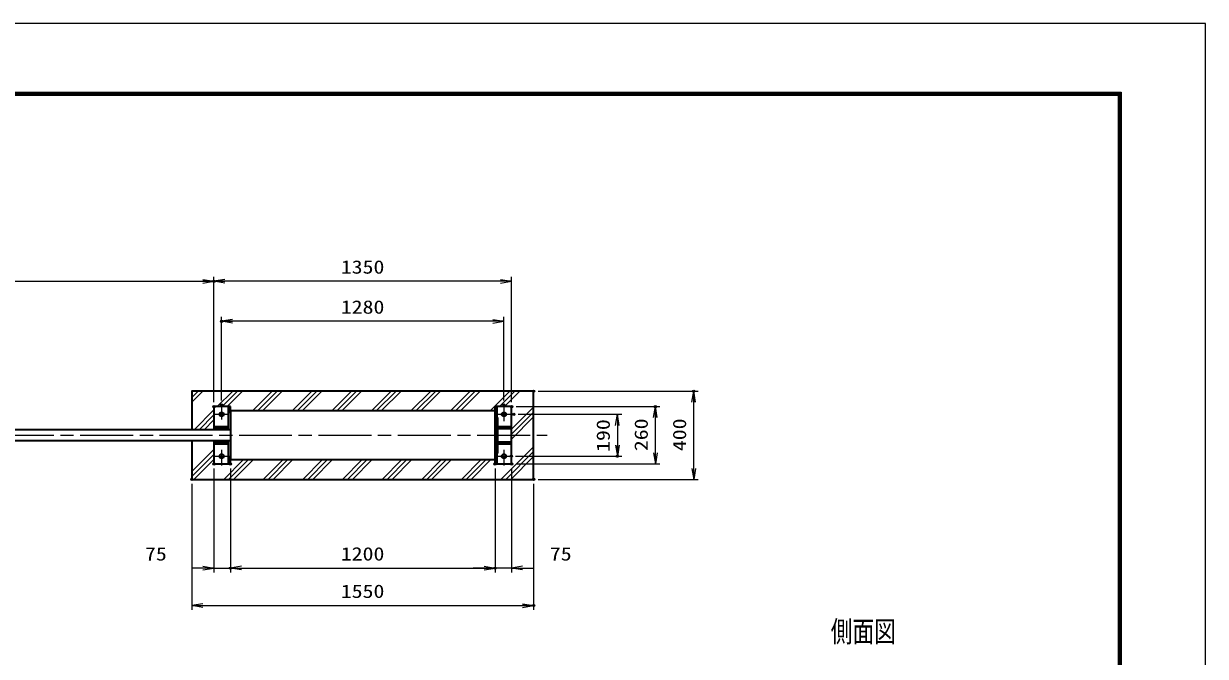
# Model space of a CAD drawing. Units: millimetres at full size, sheet at 1:20. Extents: x -5940 to 5940, y -4200 to 4200.
# Drawn here: x 581 to 5940, y 1332 to 4200 of the extents above; entities that cross this region are included whole.
import ezdxf
from ezdxf.enums import TextEntityAlignment as Align

# ---------------------------------------------------------------- set-up
doc = ezdxf.new("R2010")
doc.units = ezdxf.units.MM
doc.header["$LTSCALE"] = 20
doc.header["$PDMODE"] = 32
doc.header["$PDSIZE"] = 10
doc.linetypes.add('USER1', pattern=[18, 12, -1.5, 3, -1.5])
for name, color, linetype, lineweight in [('0-0_D-TTL', 7, 'Continuous', 18), ('0-1_軸線', 200, 'USER1', 15), ('0-2_寸法線', 4, 'Continuous', 18), ('0-3_0', 7, 'Continuous', 18), ('0-5_外形線', 7, 'Continuous', 35), ('0-C_ハッチング', 253, 'Continuous', 13)]:
    doc.layers.add(name, color=color, linetype=linetype, lineweight=lineweight)
doc.layers.add('0-4_Defpoints', color=7, linetype='Continuous')
doc.layers.add('0-F_文字', color=254, linetype='Continuous')
doc.styles.add('ＭＳ ゴシック', font='')
doc.styles.get('ＭＳ ゴシック').set_extended_font_data('MS Gothic')

# ---------------------------------------------------------------- blocks, each defined once
blk = doc.blocks.new('_Open')
at = {"layer": '0-3_0'}
blk.add_line((-20, 3.333), (0, 0), dxfattribs=at)
blk.add_lwpolyline([(-20, -3.333), (0, 0), (-20, 0)], dxfattribs=at)

msp = doc.modelspace()

# ---------------------------------------------------------------- linework, layer by layer
at = {"layer": '0-0_D-TTL'}
for points in [[(-5940, -4200), (5940, -4200), (5940, 4200), (-5940, 4200)], [(-5558.14, 3889.71), (5558.14, 3889.71), (5558.14, -3888.86), (-5558.14, -3888.86)], [(-5554.61, 3886.18), (5554.61, 3886.18), (5554.61, -3885.32), (-5554.61, -3885.32)], [(-5551.07, 3882.64), (5551.07, 3882.64), (5551.07, -3881.79), (-5551.07, -3881.79)], [(-5547.54, 3879.11), (5547.54, 3879.11), (5547.54, -3878.25), (-5547.54, -3878.25)], [(-5544, 3875.57), (5544, 3875.57), (5544, -3874.71), (-5544, -3874.71)]]:
    msp.add_lwpolyline(points, close=True, dxfattribs=at)
at = {"layer": '0-1_軸線'}
for p, q in [((1478.84, 2471.86), (1478.84, 2405.1)), ((2758.84, 2471.86), (2758.84, 2397.25)), ((1445.36, 2428.93), (1512.12, 2428.93)), ((2729.44, 2428.93), (2804.05, 2428.93)), ((-3842.19, 2333.93), (2955.38, 2333.93)), ((1478.84, 2267.66), (1478.84, 2196.98)), ((2758.84, 2267.66), (2758.84, 2196.98)), ((1441.43, 2238.93), (1516.04, 2238.93)), ((2717.66, 2238.93), (2792.27, 2238.93))]:
    msp.add_line(p, q, dxfattribs=at)
at = {"layer": '0-2_寸法線'}
for p, q in [((-3491.16, 3032.04), (1443.84, 3032.04)), ((1443.84, 2483.93), (1443.84, 3052.04)), ((1443.84, 2483.93), (1443.84, 3052.04)), ((2793.84, 3032.04), (1443.84, 3032.04)), ((2793.84, 2483.93), (2793.84, 3052.04)), ((1478.84, 2491.86), (1478.84, 2870.58)), ((2758.84, 2850.58), (1478.84, 2850.58)), ((2758.84, 2491.86), (2758.84, 2870.58)), ((2913.84, 2533.93), (3639.92, 2533.93)), ((3619.92, 2133.93), (3619.92, 2533.93)), ((2813.84, 2463.93), (3466.11, 2463.93)), ((2824.05, 2428.93), (3293.82, 2428.93)), ((3273.82, 2428.93), (3273.82, 2238.93)), ((3446.11, 2203.93), (3446.11, 2463.93)), ((2812.27, 2238.93), (3293.82, 2238.93)), ((2813.84, 2203.93), (3466.11, 2203.93)), ((1443.84, 2183.93), (1443.84, 1711.51)), ((1518.84, 2183.93), (1518.84, 1711.51)), ((1518.84, 2183.93), (1518.84, 1711.51)), ((2718.84, 2183.93), (2718.84, 1711.51)), ((2718.84, 2183.93), (2718.84, 1711.51)), ((2793.84, 2183.93), (2793.84, 1711.51)), ((1343.84, 2113.93), (1343.84, 1542.07)), ((2893.84, 2113.93), (2893.84, 1542.07)), ((2913.84, 2133.93), (3639.92, 2133.93)), ((1393.84, 1731.51), (1343.84, 1731.51)), ((1443.84, 1731.51), (1518.84, 1731.51)), ((1518.84, 1731.51), (2718.84, 1731.51)), ((1568.84, 1731.51), (1618.84, 1731.51)), ((2668.84, 1731.51), (2618.84, 1731.51)), ((2793.84, 1731.51), (2718.84, 1731.51)), ((2843.84, 1731.51), (2893.84, 1731.51)), ((1343.84, 1562.07), (2893.84, 1562.07))]:
    msp.add_line(p, q, dxfattribs=at)
at = {"layer": '0-4_Defpoints'}
for p in [(1443.84, 3032.04), (1478.84, 2850.58), (2893.84, 2533.93), (3619.92, 2533.93), (1443.84, 2463.93), (1478.84, 2471.86), (2758.84, 2471.86), (2793.84, 2463.93), (2793.84, 2463.93), (3446.11, 2463.93), (2804.05, 2428.93), (1443.84, 2203.93), (1518.84, 2203.93), (2718.84, 2203.93), (2792.27, 2238.93), (2793.84, 2203.93), (2793.84, 2203.93), (3273.82, 2238.93), (1343.84, 2133.93), (2893.84, 2133.93), (2893.84, 2133.93), (1518.84, 1731.51), (2718.84, 1731.51), (2718.84, 1731.51), (2893.84, 1562.07)]:
    msp.add_point(p, dxfattribs=at)
at = {"layer": '0-5_外形線'}
for p, q in [((1509.84, 2358.93), (1509.84, 2463.93)), ((1518.84, 2433.93), (1518.84, 2463.93)), ((2718.84, 2433.93), (2718.84, 2463.93)), ((2727.84, 2413.93), (2727.84, 2463.93)), ((1518.84, 2358.93), (-3481.16, 2358.93)), ((1443.84, 2372.93), (1509.84, 2372.93)), ((1443.84, 2363.93), (1509.84, 2363.93)), ((2730.84, 2372.93), (2793.84, 2372.93)), ((2730.84, 2363.93), (2793.84, 2363.93)), ((1518.84, 2308.93), (-3481.16, 2308.93)), ((1509.84, 2203.93), (1509.84, 2308.93)), ((1443.84, 2303.93), (1509.84, 2303.93)), ((1443.84, 2294.93), (1509.84, 2294.93)), ((2727.84, 2203.93), (2727.84, 2253.93)), ((2730.84, 2303.93), (2793.84, 2303.93)), ((2730.84, 2294.93), (2793.84, 2294.93)), ((1518.84, 2203.93), (1518.84, 2233.93)), ((2718.84, 2203.93), (2718.84, 2233.93))]:
    msp.add_line(p, q, dxfattribs=at)
for points in [[(2893.84, 2533.93), (1343.84, 2533.93), (1343.84, 2358.93)], [(1343.84, 2308.93), (1343.84, 2133.93), (2893.84, 2133.93), (2893.84, 2533.93)], [(1518.84, 2463.93), (1443.84, 2463.93), (1443.84, 2358.93)], [(2718.84, 2203.93), (2793.84, 2203.93), (2793.84, 2463.93), (2718.84, 2463.93)], [(1443.84, 2308.93), (1443.84, 2203.93), (1518.84, 2203.93)]]:
    msp.add_lwpolyline(points, dxfattribs=at)
for points in [[(2718.84, 2444.43), (1518.84, 2444.43), (1518.84, 2223.43), (2718.84, 2223.43)], [(2724.84, 2413.93), (2718.84, 2413.93), (2718.84, 2368.93), (2724.84, 2368.93)], [(2730.84, 2413.93), (2724.84, 2413.93), (2724.84, 2253.93), (2730.84, 2253.93)], [(2724.84, 2298.93), (2718.84, 2298.93), (2718.84, 2253.93), (2724.84, 2253.93)]]:
    msp.add_lwpolyline(points, close=True, dxfattribs=at)
for centre in [(1478.84, 2428.93), (2758.84, 2428.93), (1478.84, 2238.93), (2758.84, 2238.93)]:
    msp.add_circle(centre, 9.5, dxfattribs=at)
at = {"layer": '0-C_ハッチング'}
for p, q in [((1343.84, 2483.38), (1394.39, 2533.93)), ((1343.84, 2505.83), (1371.94, 2533.93)), ((1343.84, 2528.28), (1349.49, 2533.93)), ((1459.09, 2463.93), (1529.09, 2533.93)), ((1481.54, 2463.93), (1551.54, 2533.93)), ((1503.99, 2463.93), (1573.99, 2533.93)), ((1619.2, 2444.43), (1708.7, 2533.93)), ((1641.65, 2444.43), (1731.15, 2533.93)), ((1664.1, 2444.43), (1753.6, 2533.93)), ((1798.8, 2444.43), (1888.3, 2533.93)), ((1821.25, 2444.43), (1910.75, 2533.93)), ((1843.71, 2444.43), (1933.21, 2533.93)), ((1978.41, 2444.43), (2067.91, 2533.93)), ((2000.86, 2444.43), (2090.36, 2533.93)), ((2023.31, 2444.43), (2112.81, 2533.93)), ((2158.01, 2444.43), (2247.51, 2533.93)), ((2180.46, 2444.43), (2269.96, 2533.93)), ((2202.92, 2444.43), (2292.42, 2533.93)), ((2337.62, 2444.43), (2427.12, 2533.93)), ((2360.07, 2444.43), (2449.57, 2533.93)), ((2382.52, 2444.43), (2472.02, 2533.93)), ((2517.22, 2444.43), (2606.72, 2533.93)), ((2539.67, 2444.43), (2629.17, 2533.93)), ((2562.13, 2444.43), (2651.63, 2533.93)), ((2696.83, 2444.43), (2786.33, 2533.93)), ((2738.78, 2463.93), (2808.78, 2533.93)), ((2761.23, 2463.93), (2831.23, 2533.93)), ((1354.09, 2358.93), (1443.84, 2448.68)), ((1376.54, 2358.93), (1443.84, 2426.23)), ((2793.84, 2361.83), (2893.84, 2461.83)), ((2793.84, 2339.38), (2893.84, 2439.38)), ((2793.84, 2316.93), (2893.84, 2416.93)), ((1398.99, 2358.93), (1443.84, 2403.78)), ((1343.84, 2303.78), (1348.99, 2308.93)), ((1343.84, 2169.07), (1443.84, 2269.07)), ((2745.54, 2133.93), (2893.84, 2282.23)), ((2767.99, 2133.93), (2893.84, 2259.78)), ((1343.84, 2146.62), (1443.84, 2246.62)), ((1353.6, 2133.93), (1443.84, 2224.17)), ((1488.3, 2133.93), (1577.8, 2223.43)), ((1510.75, 2133.93), (1600.25, 2223.43)), ((1533.21, 2133.93), (1622.71, 2223.43)), ((1667.91, 2133.93), (1757.41, 2223.43)), ((1690.36, 2133.93), (1779.86, 2223.43)), ((1712.81, 2133.93), (1802.31, 2223.43)), ((1847.51, 2133.93), (1937.01, 2223.43)), ((1869.96, 2133.93), (1959.46, 2223.43)), ((1892.42, 2133.93), (1981.92, 2223.43)), ((2027.12, 2133.93), (2116.62, 2223.43)), ((2049.57, 2133.93), (2139.07, 2223.43)), ((2072.02, 2133.93), (2161.52, 2223.43)), ((2206.72, 2133.93), (2296.22, 2223.43)), ((2229.17, 2133.93), (2318.67, 2223.43)), ((2251.63, 2133.93), (2341.13, 2223.43)), ((2386.33, 2133.93), (2475.83, 2223.43)), ((2408.78, 2133.93), (2498.28, 2223.43)), ((2431.23, 2133.93), (2520.73, 2223.43)), ((2565.93, 2133.93), (2655.43, 2223.43)), ((2588.39, 2133.93), (2677.89, 2223.43)), ((2610.84, 2133.93), (2700.34, 2223.43)), ((2790.44, 2133.93), (2893.84, 2237.33))]:
    msp.add_line(p, q, dxfattribs=at)

# ---------------------------------------------------------------- block references
at = {"layer": '0-2_寸法線', "xscale": 2.5, "yscale": 2.5}
for p in [(1443.84, 3032.04), (2793.84, 3032.04), (2758.84, 2850.58), (1443.84, 1731.51), (2718.84, 1731.51), (2718.84, 1731.51), (2893.84, 1562.07)]:
    msp.add_blockref('_Open', p, dxfattribs=at)
for p, rotation in [((1443.84, 3032.04), 180), ((1478.84, 2850.58), 180), ((3619.92, 2533.93), 90), ((3273.82, 2428.93), 90), ((3446.11, 2463.93), 90), ((3273.82, 2238.93), 270), ((3446.11, 2203.93), 270), ((3619.92, 2133.93), 270), ((1518.84, 1731.51), 180), ((1518.84, 1731.51), 180), ((2793.84, 1731.51), 180), ((1343.84, 1562.07), 180)]:
    msp.add_blockref('_Open', p, dxfattribs=dict(at, rotation=rotation))

# ---------------------------------------------------------------- texts
at = {"layer": '0-2_寸法線', "color": 254, "style": 'ＭＳ ゴシック', "width": 1.2}
for s, p in [('1350', (2019.24, 3048.38)), ('1280', (2019.24, 2866.92)), ('75', (1131.38, 1747.85)), ('1200', (2019.24, 1747.85)), ('75', (2967.36, 1747.85)), ('1550', (2019.24, 1578.41))]:
    msp.add_text(s, height=60.56, dxfattribs=at).set_placement(p, align=Align.BOTTOM_LEFT)
for s, p in [('190', (3257.47, 2258.33)), ('260', (3429.77, 2261.93)), ('400', (3603.58, 2261.93))]:
    msp.add_text(s, height=60.56, rotation=90, dxfattribs=at).set_placement(p, align=Align.BOTTOM_LEFT)
at = {"layer": '0-F_文字', "style": 'ＭＳ ゴシック', "width": 0.75}
msp.add_text('側面図', height=96.19, dxfattribs=at).set_placement((4241.19, 1367.12), align=Align.BOTTOM_LEFT)

doc.saveas('drawing.dxf')
